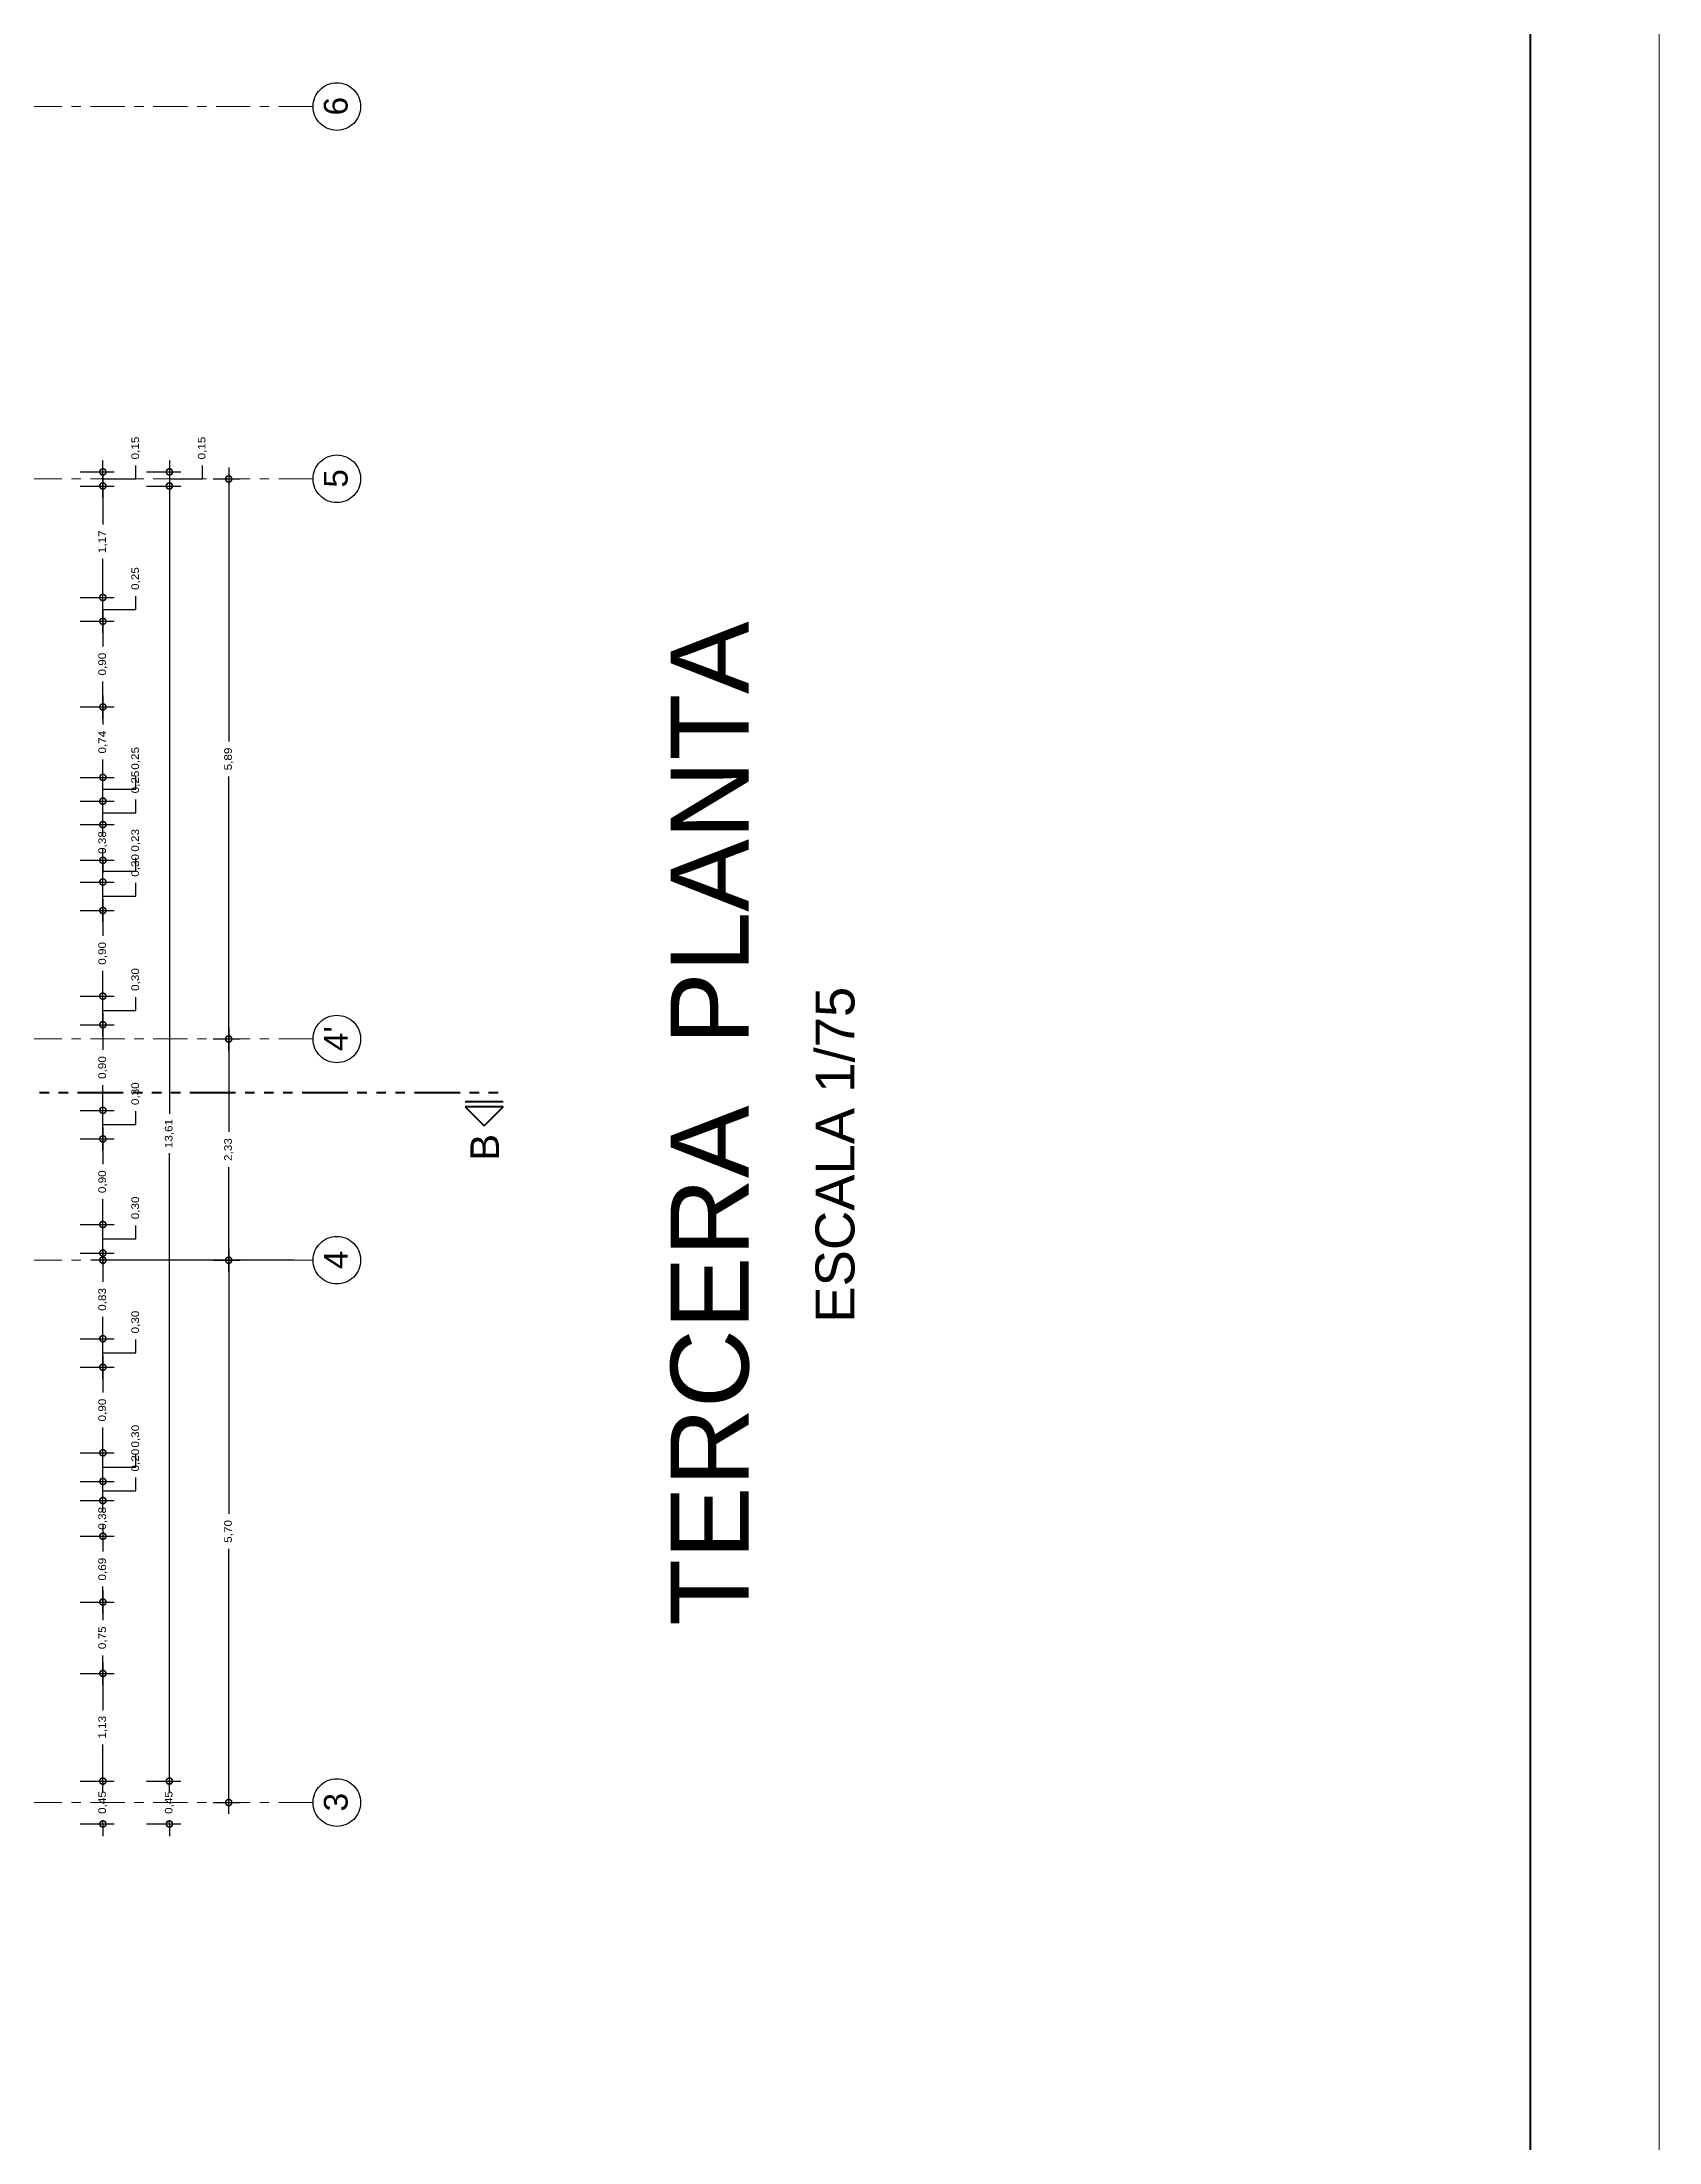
# Model space of a CAD drawing. Header units: millimetres. Extents: x -1459 to -1413, y -119 to 301.
# Drawn here: x -1430.28 to -1413.28, y 44.91 to 66.98 of the extents above; entities that cross this region are included whole.
import ezdxf

# ---------------------------------------------------------------- set-up
doc = ezdxf.new("R2010")
doc.units = ezdxf.units.MM
doc.linetypes.add('ACAD_ISO06W100', pattern=[36, 24, -3, 0, -3, 0, -3, 0, -3])
doc.linetypes.add('ACAD_ISO10W100', pattern=[18, 12, -3, 0, -3])
doc.layers.get('0').update_dxf_attribs({"lineweight": 0})
doc.layers.get('Defpoints').update_dxf_attribs({"lineweight": 5})
for name, color, linetype, lineweight in [('CORTE PLUMA 5', 5, 'Continuous', 40), ('COTAS', 190, 'Continuous', 9), ('EJES', 2, 'ACAD_ISO10W100', 13), ('ROTULO', 7, 'Continuous', 5), ('TEXTOS', 30, 'Continuous', 5)]:
    doc.layers.add(name, color=color, linetype=linetype, lineweight=lineweight)
doc.styles.add('ARIAL DERECHO', font='arial.ttf', dxfattribs={"width": 1.1})
doc.styles.add('arial normal', font='arial.ttf', dxfattribs={"height": 0.25})
doc.styles.get("Standard").update_dxf_attribs({"font": 'arial.ttf'})
doc.dimstyles.new('COTAS 50 OK', dxfattribs={"dimtxt": 0.08, "dimasz": 0.13, "dimexe": 0.12, "dimexo": 0.2, "dimgap": 0.07, "dimtad": 0, "dimtih": 1, "dimtoh": 1, "dimzin": 0, "dimtxsty": 'ARIAL DERECHO', "dimblk": 'DOTSMALL', "dimcen": 0.15, "dimdle": 0.12, "dimadec": 0, "dimazin": 0, "dimtfac": 1, "dimtmove": 1, "dimatfit": 3, "dimfxl": 1, "dimtzin": 0, "dimarcsym": 0})

# ---------------------------------------------------------------- blocks, each defined once
blk = doc.blocks.new('_DotSmall')
at = {"color": 0, "linetype": 'ByBlock', "const_width": 0.5}
blk.add_lwpolyline([(-0.0625, 0, 1), (0.0625, 0, 1)], format="xyb", close=True, dxfattribs=at)
blk = doc.blocks.new('*D374')
at = {"layer": 'COTAS', "color": 0, "lineweight": -2}
for p, q in [((-1429.638, 48.7), (-1429.638, 48.83)), ((-1429.878, 48.7), (-1429.518, 48.7)), ((-1429.638, 48.7), (-1429.638, 48.66)), ((-1429.878, 48.25), (-1429.518, 48.25)), ((-1429.638, 48.25), (-1429.638, 48.291)), ((-1429.638, 48.25), (-1429.638, 48.12))]:
    blk.add_line(p, q, dxfattribs=at)
at = {"layer": 'Defpoints', "color": 0}
for p in [(-1430.078, 48.7), (-1430.078, 48.25), (-1429.638, 48.25)]:
    blk.add_point(p, dxfattribs=at)
at = {"layer": 'COTAS', "color": 0, "lineweight": -2, "xscale": 0.13, "yscale": 0.13, "zscale": 0.13}
for p, rotation in [((-1429.638, 48.7), 270), ((-1429.638, 48.25), 90)]:
    blk.add_blockref('_DotSmall', p, dxfattribs=dict(at, rotation=rotation))
at = {"layer": 'COTAS', "color": 0, "insert": (-1429.638, 48.475), "char_height": 0.08, "attachment_point": 5, "rotation": 90, "style": 'ARIAL DERECHO'}
blk.add_mtext('0,45', dxfattribs=at)
blk = doc.blocks.new('*D375')
at = {"layer": 'COTAS', "color": 0, "lineweight": -2}
for p, q in [((-1428.939, 48.7), (-1428.939, 48.83)), ((-1429.178, 48.7), (-1428.819, 48.7)), ((-1428.939, 48.7), (-1428.939, 48.66)), ((-1429.178, 48.25), (-1428.819, 48.25)), ((-1428.939, 48.25), (-1428.939, 48.291)), ((-1428.939, 48.25), (-1428.939, 48.12))]:
    blk.add_line(p, q, dxfattribs=at)
at = {"layer": 'Defpoints', "color": 0}
for p in [(-1429.378, 48.7), (-1429.378, 48.25), (-1428.939, 48.25)]:
    blk.add_point(p, dxfattribs=at)
at = {"layer": 'COTAS', "color": 0, "lineweight": -2, "xscale": 0.13, "yscale": 0.13, "zscale": 0.13}
for p, rotation in [((-1428.939, 48.7), 270), ((-1428.939, 48.25), 90)]:
    blk.add_blockref('_DotSmall', p, dxfattribs=dict(at, rotation=rotation))
at = {"layer": 'COTAS', "color": 0, "insert": (-1428.939, 48.475), "char_height": 0.08, "attachment_point": 5, "rotation": 90, "style": 'ARIAL DERECHO'}
blk.add_mtext('0,45', dxfattribs=at)
blk = doc.blocks.new('*D376')
at = {"layer": 'COTAS', "color": 0, "lineweight": -2}
for p, q in [((-1428.939, 62.58), (-1428.939, 62.192)), ((-1428.592, 62.386), (-1428.592, 62.526)), ((-1429.178, 62.46), (-1428.819, 62.46)), ((-1429.178, 62.312), (-1428.819, 62.312)), ((-1428.939, 62.386), (-1428.592, 62.386))]:
    blk.add_line(p, q, dxfattribs=at)
at = {"layer": 'Defpoints', "color": 0}
for p in [(-1429.378, 62.46), (-1429.378, 62.312), (-1428.939, 62.312)]:
    blk.add_point(p, dxfattribs=at)
at = {"layer": 'COTAS', "color": 0, "lineweight": -2, "xscale": 0.13, "yscale": 0.13, "zscale": 0.13}
for p, rotation in [((-1428.939, 62.46), 90), ((-1428.939, 62.312), 270)]:
    blk.add_blockref('_DotSmall', p, dxfattribs=dict(at, rotation=rotation))
at = {"layer": 'COTAS', "color": 0, "insert": (-1428.592, 62.711), "char_height": 0.08, "attachment_point": 5, "rotation": 90, "style": 'ARIAL DERECHO'}
blk.add_mtext('0,15', dxfattribs=at)
blk = doc.blocks.new('*D452')
at = {"layer": 'COTAS', "color": 0, "lineweight": -2}
for p, q in [((-1428.315, 54.295), (-1428.315, 51.51)), ((-1428.478, 54.175), (-1428.195, 54.175)), ((-1428.315, 48.355), (-1428.315, 51.141)), ((-1428.478, 48.475), (-1428.195, 48.475))]:
    blk.add_line(p, q, dxfattribs=at)
at = {"layer": 'Defpoints', "color": 0}
for p in [(-1428.678, 54.175), (-1428.315, 54.175), (-1428.678, 48.475)]:
    blk.add_point(p, dxfattribs=at)
at = {"layer": 'COTAS', "color": 0, "lineweight": -2, "xscale": 0.13, "yscale": 0.13, "zscale": 0.13}
for p, rotation in [((-1428.315, 54.175), 90), ((-1428.315, 48.475), 270)]:
    blk.add_blockref('_DotSmall', p, dxfattribs=dict(at, rotation=rotation))
at = {"layer": 'COTAS', "color": 0, "insert": (-1428.315, 51.325), "char_height": 0.08, "attachment_point": 5, "rotation": 90, "style": 'ARIAL DERECHO'}
blk.add_mtext('5,70', dxfattribs=at)
blk = doc.blocks.new('*D453')
at = {"layer": 'COTAS', "color": 0, "lineweight": -2}
for p, q in [((-1428.315, 56.62), (-1428.315, 55.523)), ((-1428.478, 56.5), (-1428.195, 56.5)), ((-1428.315, 54.055), (-1428.315, 55.153)), ((-1428.478, 54.175), (-1428.195, 54.175))]:
    blk.add_line(p, q, dxfattribs=at)
at = {"layer": 'Defpoints', "color": 0}
for p in [(-1428.678, 56.5), (-1428.315, 56.5), (-1428.678, 54.175)]:
    blk.add_point(p, dxfattribs=at)
at = {"layer": 'COTAS', "color": 0, "lineweight": -2, "xscale": 0.13, "yscale": 0.13, "zscale": 0.13}
for p, rotation in [((-1428.315, 56.5), 90), ((-1428.315, 54.175), 270)]:
    blk.add_blockref('_DotSmall', p, dxfattribs=dict(at, rotation=rotation))
at = {"layer": 'COTAS', "color": 0, "insert": (-1428.315, 55.338), "char_height": 0.08, "attachment_point": 5, "rotation": 90, "style": 'ARIAL DERECHO'}
blk.add_mtext('2,33', dxfattribs=at)
blk = doc.blocks.new('*D454')
at = {"layer": 'COTAS', "color": 0, "lineweight": -2}
for p, q in [((-1428.315, 62.506), (-1428.315, 59.628)), ((-1428.478, 62.386), (-1428.195, 62.386)), ((-1428.315, 56.38), (-1428.315, 59.259)), ((-1428.478, 56.5), (-1428.195, 56.5))]:
    blk.add_line(p, q, dxfattribs=at)
at = {"layer": 'Defpoints', "color": 0}
for p in [(-1428.678, 62.386), (-1428.315, 62.386), (-1428.678, 56.5)]:
    blk.add_point(p, dxfattribs=at)
at = {"layer": 'COTAS', "color": 0, "lineweight": -2, "xscale": 0.13, "yscale": 0.13, "zscale": 0.13}
for p, rotation in [((-1428.315, 62.386), 90), ((-1428.315, 56.5), 270)]:
    blk.add_blockref('_DotSmall', p, dxfattribs=dict(at, rotation=rotation))
at = {"layer": 'COTAS', "color": 0, "insert": (-1428.315, 59.443), "char_height": 0.08, "attachment_point": 5, "rotation": 90, "style": 'ARIAL DERECHO'}
blk.add_mtext('5,89', dxfattribs=at)
blk = doc.blocks.new('*D528')
at = {"layer": 'COTAS', "color": 0, "lineweight": -2}
for p, q in [((-1429.878, 53.05), (-1429.518, 53.05)), ((-1429.638, 53.17), (-1429.638, 52.785)), ((-1429.638, 52.03), (-1429.638, 52.416)), ((-1429.878, 52.15), (-1429.518, 52.15))]:
    blk.add_line(p, q, dxfattribs=at)
at = {"layer": 'Defpoints', "color": 0}
for p in [(-1430.078, 53.05), (-1429.638, 53.05), (-1430.078, 52.15)]:
    blk.add_point(p, dxfattribs=at)
at = {"layer": 'COTAS', "color": 0, "lineweight": -2, "xscale": 0.13, "yscale": 0.13, "zscale": 0.13}
for p, rotation in [((-1429.638, 53.05), 90), ((-1429.638, 52.15), 270)]:
    blk.add_blockref('_DotSmall', p, dxfattribs=dict(at, rotation=rotation))
at = {"layer": 'COTAS', "color": 0, "insert": (-1429.638, 52.6), "char_height": 0.08, "attachment_point": 5, "rotation": 90, "style": 'ARIAL DERECHO'}
blk.add_mtext('0,90', dxfattribs=at)
blk = doc.blocks.new('*D529')
at = {"layer": 'COTAS', "color": 0, "lineweight": -2}
for p, q in [((-1429.638, 54.295), (-1429.638, 53.947)), ((-1427.628, 54.175), (-1429.758, 54.175)), ((-1429.638, 53.23), (-1429.638, 53.579)), ((-1429.878, 53.35), (-1429.518, 53.35))]:
    blk.add_line(p, q, dxfattribs=at)
at = {"layer": 'Defpoints', "color": 0}
for p in [(-1429.638, 54.175), (-1427.428, 54.175), (-1430.078, 53.35)]:
    blk.add_point(p, dxfattribs=at)
at = {"layer": 'COTAS', "color": 0, "lineweight": -2, "xscale": 0.13, "yscale": 0.13, "zscale": 0.13}
for p, rotation in [((-1429.638, 54.175), 90), ((-1429.638, 53.35), 270)]:
    blk.add_blockref('_DotSmall', p, dxfattribs=dict(at, rotation=rotation))
at = {"layer": 'COTAS', "color": 0, "insert": (-1429.638, 53.763), "char_height": 0.08, "attachment_point": 5, "rotation": 90, "style": 'ARIAL DERECHO'}
blk.add_mtext('0,83', dxfattribs=at)
blk = doc.blocks.new('*D530')
at = {"layer": 'COTAS', "color": 0, "lineweight": -2}
for p, q in [((-1429.638, 52.93), (-1429.638, 53.47)), ((-1429.878, 53.35), (-1429.518, 53.35)), ((-1429.638, 53.2), (-1429.291, 53.2)), ((-1429.291, 53.2), (-1429.291, 53.34)), ((-1429.878, 53.05), (-1429.518, 53.05))]:
    blk.add_line(p, q, dxfattribs=at)
at = {"layer": 'Defpoints', "color": 0}
for p in [(-1430.078, 53.35), (-1429.638, 53.35), (-1430.078, 53.05)]:
    blk.add_point(p, dxfattribs=at)
at = {"layer": 'COTAS', "color": 0, "lineweight": -2, "xscale": 0.13, "yscale": 0.13, "zscale": 0.13}
for p, rotation in [((-1429.638, 53.35), 90), ((-1429.638, 53.05), 270)]:
    blk.add_blockref('_DotSmall', p, dxfattribs=dict(at, rotation=rotation))
at = {"layer": 'COTAS', "color": 0, "insert": (-1429.291, 53.525), "char_height": 0.08, "attachment_point": 5, "rotation": 90, "style": 'ARIAL DERECHO'}
blk.add_mtext('0,30', dxfattribs=at)
blk = doc.blocks.new('*D531')
at = {"layer": 'COTAS', "color": 0, "lineweight": -2}
for p, q in [((-1429.878, 52.15), (-1429.518, 52.15)), ((-1429.638, 51.73), (-1429.638, 52.27)), ((-1429.291, 52), (-1429.291, 52.14)), ((-1429.638, 52), (-1429.291, 52)), ((-1429.878, 51.85), (-1429.518, 51.85))]:
    blk.add_line(p, q, dxfattribs=at)
at = {"layer": 'Defpoints', "color": 0}
for p in [(-1430.078, 52.15), (-1429.638, 52.15), (-1430.078, 51.85)]:
    blk.add_point(p, dxfattribs=at)
at = {"layer": 'COTAS', "color": 0, "lineweight": -2, "xscale": 0.13, "yscale": 0.13, "zscale": 0.13}
for p, rotation in [((-1429.638, 52.15), 90), ((-1429.638, 51.85), 270)]:
    blk.add_blockref('_DotSmall', p, dxfattribs=dict(at, rotation=rotation))
at = {"layer": 'COTAS', "color": 0, "insert": (-1429.291, 52.325), "char_height": 0.08, "attachment_point": 5, "rotation": 90, "style": 'ARIAL DERECHO'}
blk.add_mtext('0,30', dxfattribs=at)
blk = doc.blocks.new('*D533')
at = {"layer": 'COTAS', "color": 0, "lineweight": -2}
for p, q in [((-1429.878, 55.45), (-1429.518, 55.45)), ((-1429.638, 55.57), (-1429.638, 55.185)), ((-1429.638, 54.43), (-1429.638, 54.816)), ((-1429.878, 54.55), (-1429.518, 54.55))]:
    blk.add_line(p, q, dxfattribs=at)
at = {"layer": 'Defpoints', "color": 0}
for p in [(-1430.078, 55.45), (-1429.638, 55.45), (-1430.078, 54.55)]:
    blk.add_point(p, dxfattribs=at)
at = {"layer": 'COTAS', "color": 0, "lineweight": -2, "xscale": 0.13, "yscale": 0.13, "zscale": 0.13}
for p, rotation in [((-1429.638, 55.45), 90), ((-1429.638, 54.55), 270)]:
    blk.add_blockref('_DotSmall', p, dxfattribs=dict(at, rotation=rotation))
at = {"layer": 'COTAS', "color": 0, "insert": (-1429.638, 55), "char_height": 0.08, "attachment_point": 5, "rotation": 90, "style": 'ARIAL DERECHO'}
blk.add_mtext('0,90', dxfattribs=at)
blk = doc.blocks.new('*D532')
at = {"layer": 'COTAS', "color": 0, "lineweight": -2}
for p, q in [((-1429.878, 54.55), (-1429.518, 54.55)), ((-1429.638, 54.13), (-1429.638, 54.67)), ((-1429.291, 54.4), (-1429.291, 54.54)), ((-1429.638, 54.4), (-1429.291, 54.4)), ((-1429.878, 54.25), (-1429.518, 54.25))]:
    blk.add_line(p, q, dxfattribs=at)
at = {"layer": 'Defpoints', "color": 0}
for p in [(-1430.078, 54.55), (-1429.638, 54.55), (-1430.078, 54.25)]:
    blk.add_point(p, dxfattribs=at)
at = {"layer": 'COTAS', "color": 0, "lineweight": -2, "xscale": 0.13, "yscale": 0.13, "zscale": 0.13}
for p, rotation in [((-1429.638, 54.55), 90), ((-1429.638, 54.25), 270)]:
    blk.add_blockref('_DotSmall', p, dxfattribs=dict(at, rotation=rotation))
at = {"layer": 'COTAS', "color": 0, "insert": (-1429.291, 54.725), "char_height": 0.08, "attachment_point": 5, "rotation": 90, "style": 'ARIAL DERECHO'}
blk.add_mtext('0,30', dxfattribs=at)
blk = doc.blocks.new('*D535')
at = {"layer": 'COTAS', "color": 0, "lineweight": -2}
for p, q in [((-1429.638, 56.77), (-1429.638, 56.385)), ((-1429.878, 56.65), (-1429.518, 56.65)), ((-1429.638, 55.63), (-1429.638, 56.016)), ((-1429.878, 55.75), (-1429.518, 55.75))]:
    blk.add_line(p, q, dxfattribs=at)
at = {"layer": 'Defpoints', "color": 0}
for p in [(-1430.078, 56.65), (-1429.638, 56.65), (-1430.078, 55.75)]:
    blk.add_point(p, dxfattribs=at)
at = {"layer": 'COTAS', "color": 0, "lineweight": -2, "xscale": 0.13, "yscale": 0.13, "zscale": 0.13}
for p, rotation in [((-1429.638, 56.65), 90), ((-1429.638, 55.75), 270)]:
    blk.add_blockref('_DotSmall', p, dxfattribs=dict(at, rotation=rotation))
at = {"layer": 'COTAS', "color": 0, "insert": (-1429.638, 56.2), "char_height": 0.08, "attachment_point": 5, "rotation": 90, "style": 'ARIAL DERECHO'}
blk.add_mtext('0,90', dxfattribs=at)
blk = doc.blocks.new('*D534')
at = {"layer": 'COTAS', "color": 0, "lineweight": -2}
for p, q in [((-1429.638, 55.33), (-1429.638, 55.87)), ((-1429.878, 55.75), (-1429.518, 55.75)), ((-1429.291, 55.6), (-1429.291, 55.74)), ((-1429.878, 55.45), (-1429.518, 55.45)), ((-1429.638, 55.6), (-1429.291, 55.6))]:
    blk.add_line(p, q, dxfattribs=at)
at = {"layer": 'Defpoints', "color": 0}
for p in [(-1430.078, 55.75), (-1429.638, 55.75), (-1430.078, 55.45)]:
    blk.add_point(p, dxfattribs=at)
at = {"layer": 'COTAS', "color": 0, "lineweight": -2, "xscale": 0.13, "yscale": 0.13, "zscale": 0.13}
for p, rotation in [((-1429.638, 55.75), 90), ((-1429.638, 55.45), 270)]:
    blk.add_blockref('_DotSmall', p, dxfattribs=dict(at, rotation=rotation))
at = {"layer": 'COTAS', "color": 0, "insert": (-1429.291, 55.925), "char_height": 0.08, "attachment_point": 5, "rotation": 90, "style": 'ARIAL DERECHO'}
blk.add_mtext('0,30', dxfattribs=at)
blk = doc.blocks.new('*D537')
at = {"layer": 'COTAS', "color": 0, "lineweight": -2}
for p, q in [((-1429.878, 57.85), (-1429.518, 57.85)), ((-1429.638, 57.97), (-1429.638, 57.585)), ((-1429.638, 56.83), (-1429.638, 57.216)), ((-1429.878, 56.95), (-1429.518, 56.95))]:
    blk.add_line(p, q, dxfattribs=at)
at = {"layer": 'Defpoints', "color": 0}
for p in [(-1430.078, 57.85), (-1429.638, 57.85), (-1430.078, 56.95)]:
    blk.add_point(p, dxfattribs=at)
at = {"layer": 'COTAS', "color": 0, "lineweight": -2, "xscale": 0.13, "yscale": 0.13, "zscale": 0.13}
for p, rotation in [((-1429.638, 57.85), 90), ((-1429.638, 56.95), 270)]:
    blk.add_blockref('_DotSmall', p, dxfattribs=dict(at, rotation=rotation))
at = {"layer": 'COTAS', "color": 0, "insert": (-1429.638, 57.4), "char_height": 0.08, "attachment_point": 5, "rotation": 90, "style": 'ARIAL DERECHO'}
blk.add_mtext('0,90', dxfattribs=at)
blk = doc.blocks.new('*D536')
at = {"layer": 'COTAS', "color": 0, "lineweight": -2}
for p, q in [((-1429.878, 56.95), (-1429.518, 56.95)), ((-1429.638, 56.53), (-1429.638, 57.07)), ((-1429.638, 56.8), (-1429.291, 56.8)), ((-1429.291, 56.8), (-1429.291, 56.94)), ((-1429.878, 56.65), (-1429.518, 56.65))]:
    blk.add_line(p, q, dxfattribs=at)
at = {"layer": 'Defpoints', "color": 0}
for p in [(-1430.078, 56.95), (-1429.638, 56.95), (-1430.078, 56.65)]:
    blk.add_point(p, dxfattribs=at)
at = {"layer": 'COTAS', "color": 0, "lineweight": -2, "xscale": 0.13, "yscale": 0.13, "zscale": 0.13}
for p, rotation in [((-1429.638, 56.95), 90), ((-1429.638, 56.65), 270)]:
    blk.add_blockref('_DotSmall', p, dxfattribs=dict(at, rotation=rotation))
at = {"layer": 'COTAS', "color": 0, "insert": (-1429.291, 57.125), "char_height": 0.08, "attachment_point": 5, "rotation": 90, "style": 'ARIAL DERECHO'}
blk.add_mtext('0,30', dxfattribs=at)
blk = doc.blocks.new('*D538')
at = {"layer": 'COTAS', "color": 0, "lineweight": -2}
for p, q in [((-1429.638, 57.73), (-1429.638, 58.27)), ((-1429.878, 58.15), (-1429.518, 58.15)), ((-1429.291, 58), (-1429.291, 58.14)), ((-1429.878, 57.85), (-1429.518, 57.85)), ((-1429.638, 58), (-1429.291, 58))]:
    blk.add_line(p, q, dxfattribs=at)
at = {"layer": 'Defpoints', "color": 0}
for p in [(-1430.078, 58.15), (-1429.638, 58.15), (-1430.078, 57.85)]:
    blk.add_point(p, dxfattribs=at)
at = {"layer": 'COTAS', "color": 0, "lineweight": -2, "xscale": 0.13, "yscale": 0.13, "zscale": 0.13}
for p, rotation in [((-1429.638, 58.15), 90), ((-1429.638, 57.85), 270)]:
    blk.add_blockref('_DotSmall', p, dxfattribs=dict(at, rotation=rotation))
at = {"layer": 'COTAS', "color": 0, "insert": (-1429.291, 58.325), "char_height": 0.08, "attachment_point": 5, "rotation": 90, "style": 'ARIAL DERECHO'}
blk.add_mtext('0,30', dxfattribs=at)
blk = doc.blocks.new('*D539')
at = {"layer": 'COTAS', "color": 0, "lineweight": -2}
for p, q in [((-1429.878, 51.649), (-1429.518, 51.649)), ((-1429.638, 51.649), (-1429.638, 51.779)), ((-1429.638, 51.649), (-1429.638, 51.646)), ((-1429.878, 51.274), (-1429.518, 51.274)), ((-1429.638, 51.274), (-1429.638, 51.277)), ((-1429.638, 51.274), (-1429.638, 51.144))]:
    blk.add_line(p, q, dxfattribs=at)
at = {"layer": 'Defpoints', "color": 0}
for p in [(-1430.078, 51.649), (-1429.638, 51.649), (-1430.078, 51.274)]:
    blk.add_point(p, dxfattribs=at)
at = {"layer": 'COTAS', "color": 0, "lineweight": -2, "xscale": 0.13, "yscale": 0.13, "zscale": 0.13}
for p, rotation in [((-1429.638, 51.649), 270), ((-1429.638, 51.274), 90)]:
    blk.add_blockref('_DotSmall', p, dxfattribs=dict(at, rotation=rotation))
at = {"layer": 'COTAS', "color": 0, "insert": (-1429.638, 51.462), "char_height": 0.08, "attachment_point": 5, "rotation": 90, "style": 'ARIAL DERECHO'}
blk.add_mtext('0,38', dxfattribs=at)
blk = doc.blocks.new('*D540')
at = {"layer": 'COTAS', "color": 0, "lineweight": -2}
for p, q in [((-1429.638, 51.529), (-1429.638, 51.97)), ((-1429.291, 51.75), (-1429.291, 51.89)), ((-1429.878, 51.85), (-1429.518, 51.85)), ((-1429.878, 51.649), (-1429.518, 51.649)), ((-1429.638, 51.75), (-1429.291, 51.75))]:
    blk.add_line(p, q, dxfattribs=at)
at = {"layer": 'Defpoints', "color": 0}
for p in [(-1430.078, 51.85), (-1430.078, 51.649), (-1429.638, 51.85)]:
    blk.add_point(p, dxfattribs=at)
at = {"layer": 'COTAS', "color": 0, "lineweight": -2, "xscale": 0.13, "yscale": 0.13, "zscale": 0.13}
for p, rotation in [((-1429.638, 51.85), 90), ((-1429.638, 51.649), 270)]:
    blk.add_blockref('_DotSmall', p, dxfattribs=dict(at, rotation=rotation))
at = {"layer": 'COTAS', "color": 0, "insert": (-1429.291, 52.074), "char_height": 0.08, "attachment_point": 5, "rotation": 90, "style": 'ARIAL DERECHO'}
blk.add_mtext('0,20', dxfattribs=at)
blk = doc.blocks.new('*D541')
at = {"layer": 'COTAS', "color": 0, "lineweight": -2}
for p, q in [((-1429.878, 50.582), (-1429.518, 50.582)), ((-1429.638, 50.702), (-1429.638, 50.391)), ((-1429.638, 49.712), (-1429.638, 50.022)), ((-1429.878, 49.832), (-1429.518, 49.832))]:
    blk.add_line(p, q, dxfattribs=at)
at = {"layer": 'Defpoints', "color": 0}
for p in [(-1430.078, 50.582), (-1429.638, 50.582), (-1430.078, 49.832)]:
    blk.add_point(p, dxfattribs=at)
at = {"layer": 'COTAS', "color": 0, "lineweight": -2, "xscale": 0.13, "yscale": 0.13, "zscale": 0.13}
for p, rotation in [((-1429.638, 50.582), 90), ((-1429.638, 49.832), 270)]:
    blk.add_blockref('_DotSmall', p, dxfattribs=dict(at, rotation=rotation))
at = {"layer": 'COTAS', "color": 0, "insert": (-1429.638, 50.207), "char_height": 0.08, "attachment_point": 5, "rotation": 90, "style": 'ARIAL DERECHO'}
blk.add_mtext('0,75', dxfattribs=at)
blk = doc.blocks.new('*D542')
at = {"layer": 'COTAS', "color": 0, "lineweight": -2}
for p, q in [((-1429.878, 51.274), (-1429.518, 51.274)), ((-1429.638, 51.394), (-1429.638, 51.112)), ((-1429.878, 50.582), (-1429.518, 50.582)), ((-1429.638, 50.462), (-1429.638, 50.744))]:
    blk.add_line(p, q, dxfattribs=at)
at = {"layer": 'Defpoints', "color": 0}
for p in [(-1430.078, 51.274), (-1429.638, 51.274), (-1430.078, 50.582)]:
    blk.add_point(p, dxfattribs=at)
at = {"layer": 'COTAS', "color": 0, "lineweight": -2, "xscale": 0.13, "yscale": 0.13, "zscale": 0.13}
for p, rotation in [((-1429.638, 51.274), 90), ((-1429.638, 50.582), 270)]:
    blk.add_blockref('_DotSmall', p, dxfattribs=dict(at, rotation=rotation))
at = {"layer": 'COTAS', "color": 0, "insert": (-1429.638, 50.928), "char_height": 0.08, "attachment_point": 5, "rotation": 90, "style": 'ARIAL DERECHO'}
blk.add_mtext('0,69', dxfattribs=at)
blk = doc.blocks.new('*D543')
at = {"layer": 'COTAS', "color": 0, "lineweight": -2}
for p, q in [((-1429.638, 49.952), (-1429.638, 49.446)), ((-1429.878, 49.832), (-1429.518, 49.832)), ((-1429.638, 48.58), (-1429.638, 49.086)), ((-1429.878, 48.7), (-1429.518, 48.7))]:
    blk.add_line(p, q, dxfattribs=at)
at = {"layer": 'Defpoints', "color": 0}
for p in [(-1430.078, 49.832), (-1429.638, 49.832), (-1430.078, 48.7)]:
    blk.add_point(p, dxfattribs=at)
at = {"layer": 'COTAS', "color": 0, "lineweight": -2, "xscale": 0.13, "yscale": 0.13, "zscale": 0.13}
for p, rotation in [((-1429.638, 49.832), 90), ((-1429.638, 48.7), 270)]:
    blk.add_blockref('_DotSmall', p, dxfattribs=dict(at, rotation=rotation))
at = {"layer": 'COTAS', "color": 0, "insert": (-1429.638, 49.266), "char_height": 0.08, "attachment_point": 5, "rotation": 90, "style": 'ARIAL DERECHO'}
blk.add_mtext('1,13', dxfattribs=at)
blk = doc.blocks.new('*D544')
at = {"layer": 'COTAS', "color": 0, "lineweight": -2}
for p, q in [((-1429.878, 58.753), (-1429.518, 58.753)), ((-1429.638, 58.753), (-1429.638, 58.883)), ((-1429.638, 58.753), (-1429.638, 58.75)), ((-1429.878, 58.378), (-1429.518, 58.378)), ((-1429.638, 58.378), (-1429.638, 58.381)), ((-1429.638, 58.378), (-1429.638, 58.248))]:
    blk.add_line(p, q, dxfattribs=at)
at = {"layer": 'Defpoints', "color": 0}
for p in [(-1430.078, 58.753), (-1429.638, 58.753), (-1430.078, 58.378)]:
    blk.add_point(p, dxfattribs=at)
at = {"layer": 'COTAS', "color": 0, "lineweight": -2, "xscale": 0.13, "yscale": 0.13, "zscale": 0.13}
for p, rotation in [((-1429.638, 58.753), 270), ((-1429.638, 58.378), 90)]:
    blk.add_blockref('_DotSmall', p, dxfattribs=dict(at, rotation=rotation))
at = {"layer": 'COTAS', "color": 0, "insert": (-1429.638, 58.565), "char_height": 0.08, "attachment_point": 5, "rotation": 90, "style": 'ARIAL DERECHO'}
blk.add_mtext('0,38', dxfattribs=at)
blk = doc.blocks.new('*D545')
at = {"layer": 'COTAS', "color": 0, "lineweight": -2}
for p, q in [((-1429.638, 58.03), (-1429.638, 58.498)), ((-1429.878, 58.378), (-1429.518, 58.378)), ((-1429.291, 58.264), (-1429.291, 58.404)), ((-1429.878, 58.15), (-1429.518, 58.15)), ((-1429.638, 58.264), (-1429.291, 58.264))]:
    blk.add_line(p, q, dxfattribs=at)
at = {"layer": 'Defpoints', "color": 0}
for p in [(-1430.078, 58.378), (-1429.638, 58.378), (-1430.078, 58.15)]:
    blk.add_point(p, dxfattribs=at)
at = {"layer": 'COTAS', "color": 0, "lineweight": -2, "xscale": 0.13, "yscale": 0.13, "zscale": 0.13}
for p, rotation in [((-1429.638, 58.378), 90), ((-1429.638, 58.15), 270)]:
    blk.add_blockref('_DotSmall', p, dxfattribs=dict(at, rotation=rotation))
at = {"layer": 'COTAS', "color": 0, "insert": (-1429.291, 58.588), "char_height": 0.08, "attachment_point": 5, "rotation": 90, "style": 'ARIAL DERECHO'}
blk.add_mtext('0,23', dxfattribs=at)
blk = doc.blocks.new('*D546')
at = {"layer": 'COTAS', "color": 0, "lineweight": -2}
for p, q in [((-1429.178, 62.312), (-1428.819, 62.312)), ((-1428.939, 62.432), (-1428.939, 55.712)), ((-1428.939, 48.58), (-1428.939, 55.301)), ((-1429.178, 48.7), (-1428.819, 48.7))]:
    blk.add_line(p, q, dxfattribs=at)
at = {"layer": 'Defpoints', "color": 0}
for p in [(-1429.378, 62.312), (-1428.939, 62.312), (-1429.378, 48.7)]:
    blk.add_point(p, dxfattribs=at)
at = {"layer": 'COTAS', "color": 0, "lineweight": -2, "xscale": 0.13, "yscale": 0.13, "zscale": 0.13}
for p, rotation in [((-1428.939, 62.312), 90), ((-1428.939, 48.7), 270)]:
    blk.add_blockref('_DotSmall', p, dxfattribs=dict(at, rotation=rotation))
at = {"layer": 'COTAS', "color": 0, "insert": (-1428.939, 55.506), "char_height": 0.08, "attachment_point": 5, "rotation": 90, "style": 'ARIAL DERECHO'}
blk.add_mtext('13,61', dxfattribs=at)
blk = doc.blocks.new('*D547')
at = {"layer": 'COTAS', "color": 0, "lineweight": -2}
for p, q in [((-1429.878, 59.25), (-1429.518, 59.25)), ((-1429.638, 58.88), (-1429.638, 59.37)), ((-1429.291, 59.125), (-1429.291, 59.265)), ((-1429.878, 59), (-1429.518, 59)), ((-1429.638, 59.125), (-1429.291, 59.125))]:
    blk.add_line(p, q, dxfattribs=at)
at = {"layer": 'Defpoints', "color": 0}
for p in [(-1430.078, 59.25), (-1429.638, 59.25), (-1430.078, 59)]:
    blk.add_point(p, dxfattribs=at)
at = {"layer": 'COTAS', "color": 0, "lineweight": -2, "xscale": 0.13, "yscale": 0.13, "zscale": 0.13}
for p, rotation in [((-1429.638, 59.25), 90), ((-1429.638, 59), 270)]:
    blk.add_blockref('_DotSmall', p, dxfattribs=dict(at, rotation=rotation))
at = {"layer": 'COTAS', "color": 0, "insert": (-1429.291, 59.45), "char_height": 0.08, "attachment_point": 5, "rotation": 90, "style": 'ARIAL DERECHO'}
blk.add_mtext('0,25', dxfattribs=at)
blk = doc.blocks.new('*D548')
at = {"layer": 'COTAS', "color": 0, "lineweight": -2}
for p, q in [((-1429.878, 59), (-1429.518, 59)), ((-1429.638, 58.633), (-1429.638, 59.12)), ((-1429.291, 58.876), (-1429.291, 59.016)), ((-1429.878, 58.753), (-1429.518, 58.753)), ((-1429.638, 58.876), (-1429.291, 58.876))]:
    blk.add_line(p, q, dxfattribs=at)
at = {"layer": 'Defpoints', "color": 0}
for p in [(-1430.078, 59), (-1429.638, 59), (-1430.078, 58.753)]:
    blk.add_point(p, dxfattribs=at)
at = {"layer": 'COTAS', "color": 0, "lineweight": -2, "xscale": 0.13, "yscale": 0.13, "zscale": 0.13}
for p, rotation in [((-1429.638, 59), 90), ((-1429.638, 58.753), 270)]:
    blk.add_blockref('_DotSmall', p, dxfattribs=dict(at, rotation=rotation))
at = {"layer": 'COTAS', "color": 0, "insert": (-1429.291, 59.201), "char_height": 0.08, "attachment_point": 5, "rotation": 90, "style": 'ARIAL DERECHO'}
blk.add_mtext('0,25', dxfattribs=at)
blk = doc.blocks.new('*D549')
at = {"layer": 'COTAS', "color": 0, "lineweight": -2}
for p, q in [((-1429.878, 61.14), (-1429.518, 61.14)), ((-1429.638, 60.77), (-1429.638, 61.26)), ((-1429.291, 61.015), (-1429.291, 61.155)), ((-1429.638, 61.015), (-1429.291, 61.015)), ((-1429.878, 60.89), (-1429.518, 60.89))]:
    blk.add_line(p, q, dxfattribs=at)
at = {"layer": 'Defpoints', "color": 0}
for p in [(-1430.078, 61.14), (-1429.638, 61.14), (-1430.078, 60.89)]:
    blk.add_point(p, dxfattribs=at)
at = {"layer": 'COTAS', "color": 0, "lineweight": -2, "xscale": 0.13, "yscale": 0.13, "zscale": 0.13}
for p, rotation in [((-1429.638, 61.14), 90), ((-1429.638, 60.89), 270)]:
    blk.add_blockref('_DotSmall', p, dxfattribs=dict(at, rotation=rotation))
at = {"layer": 'COTAS', "color": 0, "insert": (-1429.291, 61.339), "char_height": 0.08, "attachment_point": 5, "rotation": 90, "style": 'ARIAL DERECHO'}
blk.add_mtext('0,25', dxfattribs=at)
blk = doc.blocks.new('*D550')
at = {"layer": 'COTAS', "color": 0, "lineweight": -2}
for p, q in [((-1429.878, 62.312), (-1429.518, 62.312)), ((-1429.638, 62.432), (-1429.638, 61.906)), ((-1429.638, 61.02), (-1429.638, 61.546)), ((-1429.878, 61.14), (-1429.518, 61.14))]:
    blk.add_line(p, q, dxfattribs=at)
at = {"layer": 'Defpoints', "color": 0}
for p in [(-1430.078, 62.312), (-1429.638, 62.312), (-1430.078, 61.14)]:
    blk.add_point(p, dxfattribs=at)
at = {"layer": 'COTAS', "color": 0, "lineweight": -2, "xscale": 0.13, "yscale": 0.13, "zscale": 0.13}
for p, rotation in [((-1429.638, 62.312), 90), ((-1429.638, 61.14), 270)]:
    blk.add_blockref('_DotSmall', p, dxfattribs=dict(at, rotation=rotation))
at = {"layer": 'COTAS', "color": 0, "insert": (-1429.638, 61.726), "char_height": 0.08, "attachment_point": 5, "rotation": 90, "style": 'ARIAL DERECHO'}
blk.add_mtext('1,17', dxfattribs=at)
blk = doc.blocks.new('*D551')
at = {"layer": 'COTAS', "color": 0, "lineweight": -2}
for p, q in [((-1429.638, 62.192), (-1429.638, 62.58)), ((-1429.291, 62.386), (-1429.291, 62.526)), ((-1429.878, 62.46), (-1429.518, 62.46)), ((-1429.878, 62.312), (-1429.518, 62.312)), ((-1429.638, 62.386), (-1429.291, 62.386))]:
    blk.add_line(p, q, dxfattribs=at)
at = {"layer": 'Defpoints', "color": 0}
for p in [(-1430.078, 62.46), (-1430.078, 62.312), (-1429.638, 62.46)]:
    blk.add_point(p, dxfattribs=at)
at = {"layer": 'COTAS', "color": 0, "lineweight": -2, "xscale": 0.13, "yscale": 0.13, "zscale": 0.13}
for p, rotation in [((-1429.638, 62.46), 90), ((-1429.638, 62.312), 270)]:
    blk.add_blockref('_DotSmall', p, dxfattribs=dict(at, rotation=rotation))
at = {"layer": 'COTAS', "color": 0, "insert": (-1429.291, 62.711), "char_height": 0.08, "attachment_point": 5, "rotation": 90, "style": 'ARIAL DERECHO'}
blk.add_mtext('0,15', dxfattribs=at)
blk = doc.blocks.new('*D557')
at = {"layer": 'COTAS', "color": 0, "lineweight": -2}
for p, q in [((-1429.638, 60.11), (-1429.638, 59.804)), ((-1429.878, 59.99), (-1429.518, 59.99)), ((-1429.638, 59.13), (-1429.638, 59.436)), ((-1429.878, 59.25), (-1429.518, 59.25))]:
    blk.add_line(p, q, dxfattribs=at)
at = {"layer": 'Defpoints', "color": 0}
for p in [(-1430.078, 59.99), (-1429.638, 59.99), (-1430.078, 59.25)]:
    blk.add_point(p, dxfattribs=at)
at = {"layer": 'COTAS', "color": 0, "lineweight": -2, "xscale": 0.13, "yscale": 0.13, "zscale": 0.13}
for p, rotation in [((-1429.638, 59.99), 90), ((-1429.638, 59.25), 270)]:
    blk.add_blockref('_DotSmall', p, dxfattribs=dict(at, rotation=rotation))
at = {"layer": 'COTAS', "color": 0, "insert": (-1429.638, 59.62), "char_height": 0.08, "attachment_point": 5, "rotation": 90, "style": 'ARIAL DERECHO'}
blk.add_mtext('0,74', dxfattribs=at)
blk = doc.blocks.new('*D558')
at = {"layer": 'COTAS', "color": 0, "lineweight": -2}
for p, q in [((-1429.638, 61.01), (-1429.638, 60.624)), ((-1429.878, 60.89), (-1429.518, 60.89)), ((-1429.638, 59.87), (-1429.638, 60.256)), ((-1429.878, 59.99), (-1429.518, 59.99))]:
    blk.add_line(p, q, dxfattribs=at)
at = {"layer": 'Defpoints', "color": 0}
for p in [(-1430.078, 60.89), (-1429.638, 60.89), (-1430.078, 59.99)]:
    blk.add_point(p, dxfattribs=at)
at = {"layer": 'COTAS', "color": 0, "lineweight": -2, "xscale": 0.13, "yscale": 0.13, "zscale": 0.13}
for p, rotation in [((-1429.638, 60.89), 90), ((-1429.638, 59.99), 270)]:
    blk.add_blockref('_DotSmall', p, dxfattribs=dict(at, rotation=rotation))
at = {"layer": 'COTAS', "color": 0, "insert": (-1429.638, 60.44), "char_height": 0.08, "attachment_point": 5, "rotation": 90, "style": 'ARIAL DERECHO'}
blk.add_mtext('0,90', dxfattribs=at)

msp = doc.modelspace()

# ---------------------------------------------------------------- linework, layer by layer
at = {"layer": 'CORTE PLUMA 5', "linetype": 'ACAD_ISO06W100', "lineweight": 40, "ltscale": 0.02}
for p, q in [((-1453.503, 55.938), (-1425.428, 55.938)), ((-1425.828, 55.788), (-1425.628, 55.588)), ((-1425.428, 55.788), (-1425.628, 55.588))]:
    msp.add_line(p, q, dxfattribs=at)
for points in [[(-1425.428, 55.838), (-1425.828, 55.838)], [(-1425.428, 55.788), (-1425.828, 55.788)]]:
    msp.add_lwpolyline(points, dxfattribs=at)
at = {"layer": 'EJES', "ltscale": 0.03}
for p, q in [((-1427.428, 66.3), (-1451.503, 66.3)), ((-1427.428, 62.388), (-1451.503, 62.388)), ((-1427.428, 56.5), (-1451.503, 56.5)), ((-1427.428, 54.175), (-1451.503, 54.175)), ((-1427.428, 48.475), (-1451.503, 48.475))]:
    msp.add_line(p, q, dxfattribs=at)
at = {"layer": 'EJES', "lineweight": 30}
for centre in [(-1427.178, 66.3), (-1427.178, 62.388), (-1427.178, 56.5), (-1427.178, 54.175), (-1427.178, 48.475)]:
    msp.add_circle(centre, 0.25, dxfattribs=at)
at = {"layer": 'ROTULO'}
msp.add_lwpolyline([(-1413.278, 23.214), (-1413.278, 87.714), (-1459.028, 87.714), (-1459.028, 23.214)], close=True, dxfattribs=at)
at = {"layer": 'ROTULO', "lineweight": 40}
msp.add_lwpolyline([(-1414.628, 24.564), (-1414.628, 86.364), (-1457.678, 86.364), (-1457.678, 24.564)], close=True, dxfattribs=at)

# ---------------------------------------------------------------- texts
at = {"layer": 'CORTE PLUMA 5', "linetype": 'ACAD_ISO06W100', "lineweight": 40, "ltscale": 0.02, "insert": (-1425.624, 55.362), "char_height": 0.3, "width": 0.309, "attachment_point": 5, "rotation": 90, "style": 'arial normal'}
msp.add_mtext('B', dxfattribs=at)
at = {"layer": 'EJES', "linetype": 'Continuous', "char_height": 0.25, "width": 0.309, "attachment_point": 5, "rotation": 90, "style": 'arial normal'}
for s, insert in [('6', (-1427.188, 66.304)), ('5', (-1427.188, 62.392)), ("4'", (-1427.188, 56.504)), ('4', (-1427.188, 54.179)), ('3', (-1427.188, 48.479))]:
    msp.add_mtext(s, dxfattribs=dict(at, insert=insert))
at = {"layer": 'TEXTOS', "attachment_point": 1, "rotation": 90}
for s, width, insert, char_height in [('TERCERA  PLANTA', 11.30832, (-1423.669, 50.333), 0.81932), ('ESCALA 1/75', 5.22666, (-1422.146, 53.518), 0.40966)]:
    msp.add_mtext_dynamic_manual_height_columns(s, width=width, gutter_width=12.5, heights=[0], dxfattribs=dict(at, insert=insert, char_height=char_height))

# ---------------------------------------------------------------- dimensions: what is measured, and where the dimension line sits
at = {"layer": 'COTAS'}
for base, p1, p2, picture, middle in [((-1429.638, 62.46), (-1430.078, 62.312), (-1430.078, 62.46), '*D551', (-1429.291, 62.596)), ((-1428.939, 62.312), (-1429.378, 62.46), (-1429.378, 62.312), '*D376', (-1428.592, 62.596)), ((-1428.315, 62.386), (-1428.678, 56.5), (-1428.678, 62.386), '*D454', (-1428.315, 59.443)), ((-1429.638, 62.312), (-1430.078, 61.14), (-1430.078, 62.312), '*D550', (-1429.638, 61.726)), ((-1428.939, 62.312), (-1429.378, 48.7), (-1429.378, 62.312), '*D546', (-1428.939, 55.506)), ((-1429.638, 60.89), (-1430.078, 59.99), (-1430.078, 60.89), '*D558', (-1429.638, 60.44)), ((-1429.638, 59.99), (-1430.078, 59.25), (-1430.078, 59.99), '*D557', (-1429.638, 59.62)), ((-1429.638, 59.25), (-1430.078, 59), (-1430.078, 59.25), '*D547', (-1429.291, 59.335)), ((-1429.638132666, 58.752654002), (-1430.078038982, 58.377654002), (-1430.078038982, 58.752654002), '*D544', (-1429.638132666, 58.565154002)), ((-1429.638, 58.378), (-1430.078, 58.15), (-1430.078, 58.378), '*D545', (-1429.291, 58.474)), ((-1429.638, 58.15), (-1430.078, 57.85), (-1430.078, 58.15), '*D538', (-1429.291, 58.21)), ((-1429.638, 57.85), (-1430.078, 56.95), (-1430.078, 57.85), '*D537', (-1429.638, 57.4)), ((-1429.638, 56.95), (-1430.078, 56.65), (-1430.078, 56.95), '*D536', (-1429.291, 57.01)), ((-1429.638, 56.65), (-1430.078, 55.75), (-1430.078, 56.65), '*D535', (-1429.638, 56.2)), ((-1428.31467, 56.5005), (-1428.67804, 54.17548), (-1428.67804, 56.5005), '*D453', (-1428.31467, 55.33799)), ((-1429.638, 55.75), (-1430.078, 55.45), (-1430.078, 55.75), '*D534', (-1429.291, 55.81)), ((-1429.638, 55.45), (-1430.078, 54.55), (-1430.078, 55.45), '*D533', (-1429.638, 55)), ((-1429.638, 54.55), (-1430.078, 54.25), (-1430.078, 54.55), '*D532', (-1429.291, 54.61)), ((-1429.638132666, 54.175479446), (-1430.078038982, 53.350479446), (-1427.428038982, 54.175479446), '*D529', (-1429.638132666, 53.762979446)), ((-1428.315, 54.175), (-1428.678, 48.475), (-1428.678, 54.175), '*D452', (-1428.315, 51.325)), ((-1429.638, 53.35), (-1430.078, 53.05), (-1430.078, 53.35), '*D530', (-1429.291, 53.41)), ((-1429.638, 53.05), (-1430.078, 52.15), (-1430.078, 53.05), '*D528', (-1429.638, 52.6)), ((-1429.638, 52.15), (-1430.078, 51.85), (-1430.078, 52.15), '*D531', (-1429.291, 52.21)), ((-1429.638, 51.85), (-1430.078, 51.649), (-1430.078, 51.85), '*D540', (-1429.291, 51.96)), ((-1429.638132666, 51.649295378), (-1430.078038982, 51.274295378), (-1430.078038982, 51.649295378), '*D539', (-1429.638132666, 51.461795378)), ((-1429.638, 51.274), (-1430.078, 50.582), (-1430.078, 51.274), '*D542', (-1429.638, 50.928)), ((-1429.638, 50.582), (-1430.078, 49.832), (-1430.078, 50.582), '*D541', (-1429.638, 50.207)), ((-1429.638, 49.832), (-1430.078, 48.7), (-1430.078, 49.832), '*D543', (-1429.638, 49.266)), ((-1429.638, 48.25), (-1430.078, 48.7), (-1430.078, 48.25), '*D374', (-1429.638, 48.475)), ((-1428.939, 48.25), (-1429.378, 48.7), (-1429.378, 48.25), '*D375', (-1428.939, 48.475))]:
    dim = msp.add_linear_dim(base=base, p1=p1, p2=p2, angle=90, dimstyle='COTAS 50 OK', dxfattribs=at)
    dim.commit()
    dim.dimension.update_dxf_attribs({"geometry": picture, "text_midpoint": middle})
for p1, p2, picture, middle in [((-1430.078, 60.89), (-1430.078, 61.14), '*D549', (-1429.291, 61.225)), ((-1430.078, 58.753), (-1430.078, 59), '*D548', (-1429.291, 59.086))]:
    dim = msp.add_aligned_dim(p1=p1, p2=p2, distance=-0.44, dimstyle='COTAS 50 OK', dxfattribs=at)
    dim.commit()
    dim.dimension.update_dxf_attribs({"geometry": picture, "text_midpoint": middle})

doc.saveas('drawing.dxf')
